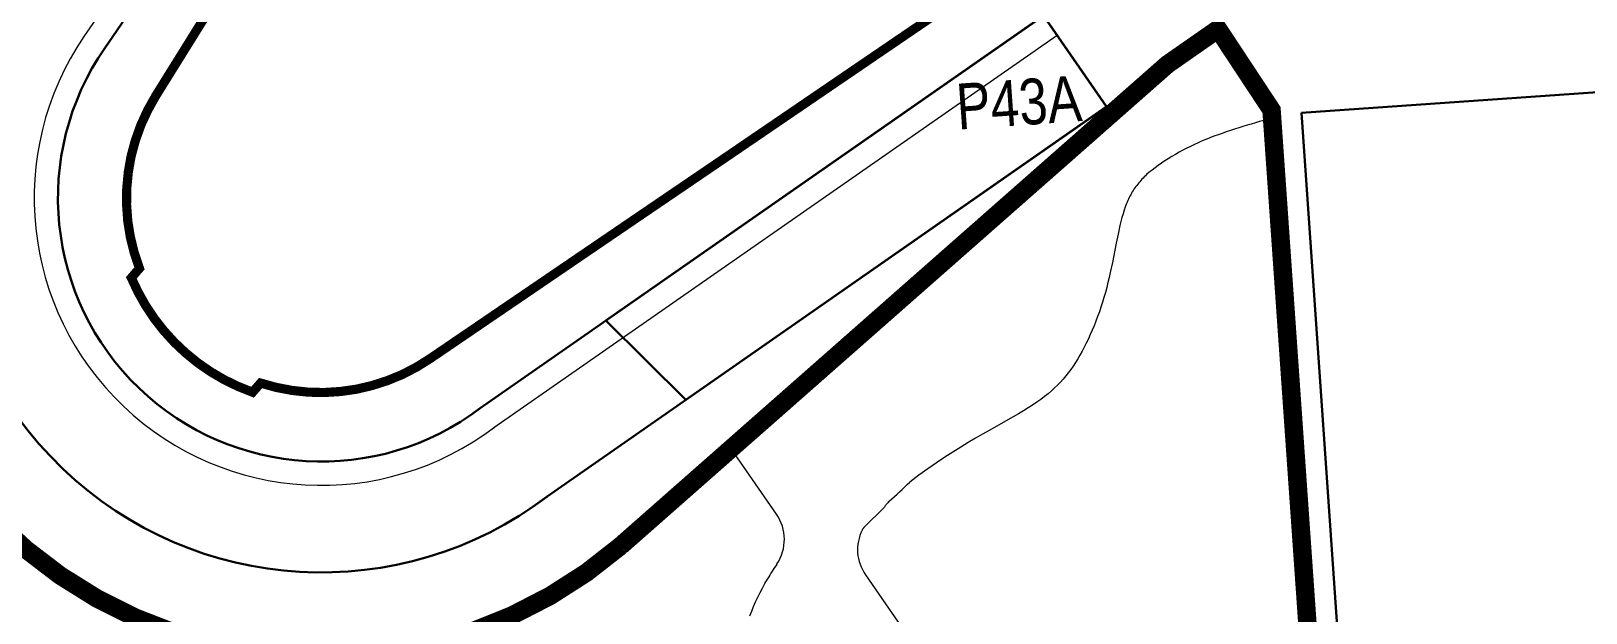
# Model space of a CAD drawing. Extents: x 0 to 840, y 0 to 594.
# Drawn here: x 748.22 to 768.58, y 529.5 to 537.12 of the extents above; entities that cross this region are included whole.
import ezdxf

# ---------------------------------------------------------------- set-up
doc = ezdxf.new("R2010")
doc.units = 0
doc.linetypes.add('CENTER', pattern=[50.8, 31.75, -6.35, 6.35, -6.35])
doc.linetypes.add('PHANTOM', pattern=[2.5, 1.25, -0.25, 0.25, -0.25, 0.25, -0.25])
doc.layers.get('0').update_dxf_attribs({"lineweight": 0})
doc.layers.add('DLN914__', color=5, linetype='PHANTOM')
doc.layers.add('DW-TITLE', color=7, linetype='Continuous', lineweight=0)
doc.layers.add('L-PARK LINES', color=4, linetype='Continuous', lineweight=9)
doc.styles.add('Style-Arial', font='arial.ttf', dxfattribs={"width": 0.8})

# ---------------------------------------------------------------- blocks, each defined once
blk = doc.blocks.new('A$C0BCC0BFD')
at = {"layer": 'L-PARK LINES', "color": 7}
for p, q in [((469.91, -347.34), (469.19, -347.68)), ((470.64, -347.01), (469.91, -347.34)), ((471.36, -346.71), (470.64, -347.01)), ((464.25, -350.37), (463.59, -350.79)), ((464.92, -349.96), (464.25, -350.37)), ((465.61, -349.55), (464.92, -349.96)), ((466.31, -349.16), (465.61, -349.55)), ((467.02, -348.77), (466.31, -349.16)), ((467.74, -348.4), (467.02, -348.77)), ((468.46, -348.03), (467.74, -348.4)), ((469.19, -347.68), (468.46, -348.03)), ((460.15, -353.39), (459.92, -353.61)), ((460.65, -352.95), (460.15, -353.39)), ((461.19, -352.51), (460.65, -352.95)), ((461.75, -352.08), (461.19, -352.51)), ((462.34, -351.64), (461.75, -352.08)), ((462.95, -351.21), (462.34, -351.64)), ((463.59, -350.79), (462.95, -351.21)), ((457.75, -356.15), (457.58, -356.4)), ((457.91, -355.91), (457.75, -356.15)), ((458.08, -355.66), (457.91, -355.91)), ((458.26, -355.43), (458.08, -355.66)), ((458.45, -355.19), (458.26, -355.43)), ((458.64, -354.96), (458.45, -355.19)), ((458.83, -354.73), (458.64, -354.96)), ((459.03, -354.5), (458.83, -354.73)), ((459.24, -354.27), (459.03, -354.5)), ((459.46, -354.05), (459.24, -354.27)), ((459.68, -353.83), (459.46, -354.05)), ((459.92, -353.61), (459.68, -353.83)), ((456.34, -358.87), (456.11, -359.48)), ((456.47, -358.57), (456.34, -358.87)), ((456.59, -358.28), (456.47, -358.57)), ((456.72, -358), (456.59, -358.28)), ((456.85, -357.72), (456.72, -358)), ((456.99, -357.45), (456.85, -357.72)), ((457.13, -357.18), (456.99, -357.45)), ((457.28, -356.91), (457.13, -357.18)), ((457.43, -356.66), (457.28, -356.91)), ((457.58, -356.4), (457.43, -356.66)), ((455.48, -361.5), (455.29, -362.24)), ((455.68, -360.8), (455.48, -361.5)), ((455.89, -360.12), (455.68, -360.8)), ((456.11, -359.48), (455.89, -360.12)), ((454.74, -364.64), (454.38, -366.37)), ((455.1, -363.01), (454.74, -364.64)), ((455.29, -362.24), (455.1, -363.01)), ((454.38, -366.37), (453.65, -370.02)), ((453.65, -370.02), (453.25, -371.91)), ((452.81, -373.81), (452.58, -374.75)), ((453.04, -372.86), (452.81, -373.81)), ((453.25, -371.91), (453.04, -372.86)), ((452.06, -376.63), (451.79, -377.55)), ((452.33, -375.69), (452.06, -376.63)), ((452.58, -374.75), (452.33, -375.69)), ((451.19, -379.37), (450.87, -380.26)), ((451.5, -378.46), (451.19, -379.37)), ((451.79, -377.55), (451.5, -378.46)), ((449.85, -382.84), (449.48, -383.67)), ((450.2, -382), (449.85, -382.84)), ((450.54, -381.13), (450.2, -382)), ((450.87, -380.26), (450.54, -381.13)), ((448.72, -385.28), (448.33, -386.06)), ((449.11, -384.49), (448.72, -385.28)), ((449.48, -383.67), (449.11, -384.49)), ((447.09, -388.27), (446.66, -388.95)), ((447.51, -387.55), (447.09, -388.27)), ((447.92, -386.82), (447.51, -387.55)), ((448.33, -386.06), (447.92, -386.82)), ((444.83, -391.49), (444.33, -392.08)), ((445.31, -390.89), (444.83, -391.49)), ((445.77, -390.26), (445.31, -390.89)), ((446.22, -389.62), (445.77, -390.26)), ((446.66, -388.95), (446.22, -389.62)), ((442.1, -394.32), (441.47, -394.86)), ((442.7, -393.77), (442.1, -394.32)), ((443.27, -393.22), (442.7, -393.77)), ((443.82, -392.65), (443.27, -393.22)), ((444.33, -392.08), (443.82, -392.65)), ((437.69, -397.56), (436.8, -398.11)), ((438.54, -397.01), (437.69, -397.56)), ((439.33, -396.47), (438.54, -397.01)), ((440.08, -395.93), (439.33, -396.47)), ((440.79, -395.4), (440.08, -395.93)), ((441.47, -394.86), (440.79, -395.4)), ((434.85, -399.26), (430.31, -401.81)), ((435.85, -398.68), (434.85, -399.26)), ((436.8, -398.11), (435.85, -398.68)), ((427.73, -403.3), (426.35, -404.12)), ((429.04, -402.53), (427.73, -403.3)), ((430.31, -401.81), (429.04, -402.53)), ((383.23, -407.84), (381.44, -405.27)), ((423.45, -405.91), (421.92, -406.9)), ((424.93, -404.99), (423.45, -405.91)), ((426.35, -404.12), (424.93, -404.99)), ((390.05, -417.68), (383.23, -407.84)), ((418.71, -409.09), (417.03, -410.3)), ((420.34, -407.96), (418.71, -409.09)), ((421.92, -406.9), (420.34, -407.96)), ((417.03, -410.3), (415.29, -411.59)), ((411.41, -415.23), (411.27, -415.36)), ((410.48, -416.31), (406.59, -420.21)), ((410.53, -416.23), (410.48, -416.31)), ((410.58, -416.16), (410.53, -416.23)), ((410.63, -416.08), (410.58, -416.16)), ((410.69, -416.01), (410.63, -416.08)), ((410.75, -415.93), (410.69, -416.01)), ((410.81, -415.85), (410.75, -415.93)), ((410.87, -415.78), (410.81, -415.85)), ((411, -415.63), (410.87, -415.78)), ((411.14, -415.49), (411, -415.63)), ((411.27, -415.36), (411.14, -415.49)), ((406.28, -420.63), (406.26, -420.67)), ((406.31, -420.59), (406.28, -420.63)), ((406.33, -420.55), (406.31, -420.59)), ((406.35, -420.51), (406.33, -420.55)), ((406.38, -420.47), (406.35, -420.51)), ((406.4, -420.44), (406.38, -420.47)), ((406.43, -420.4), (406.4, -420.44)), ((406.46, -420.36), (406.43, -420.4)), ((406.48, -420.32), (406.46, -420.36)), ((406.51, -420.29), (406.48, -420.32)), ((406.55, -420.26), (406.51, -420.29)), ((406.56, -420.24), (406.55, -420.26)), ((406.58, -420.22), (406.56, -420.24)), ((406.59, -420.21), (406.58, -420.22)), ((388.31, -429.97), (388.35, -429.89)), ((406.88, -429.14), (442.39, -480.34)), ((386.5, -433.38), (386.93, -432.52)), ((386.93, -432.52), (387.37, -431.66)), ((387.37, -431.66), (387.83, -430.81)), ((387.83, -430.81), (388.31, -429.97)), ((385.34, -436.03), (385.71, -435.14)), ((385.71, -435.14), (386.09, -434.26)), ((386.09, -434.26), (386.5, -433.38)), ((384.99, -436.93), (385.34, -436.03))]:
    blk.add_line(p, q, dxfattribs=at)
blk.add_lwpolyline([(217.51, -368.21, 0.599734), (360.5, -423.69), (464.1, -332.52), (473.69, -325.84), (483.81, -341.17), (493.23, -476), (509.93, -493), (536.99, -523.48), (531.94, -529.43), (507.87, -548.96), (480.64, -576.32), (466.84, -592.68), (454.97, -617.3), (444.93, -637.41, -0.305542), (430.64, -649.1), (412.07, -649.32), (401.87, -647.12), (377.11, -648.71), (204.61, -648.87)], format="xyb", dxfattribs=at)
for centre, radius, start, end in [((512.31, -454.01), 114.85, 104.3005, 110.8887), ((297.42, -289.63), 169.61, 312.2263, 314.0223), ((383.19, -422.43), 8.35, 325.996, 34.7393), ((413.74, -424.38), 8.35, 153.6215, 214.7393), ((433.17, -456.17), 51.95, 145.9794, 149.6115)]:
    blk.add_arc(centre, radius, start, end, dxfattribs=at)
blk = doc.blocks.new('Key_Plan')
at = {"layer": 'DW-TITLE'}
for p, q in [((-5.272, -11.668), (-10.353, -19.076)), ((-4.962, -11.67), (-10.126, -19.204)), ((-6.029, -23.131), (0.114, -18.851)), ((0.114, -18.851), (0.804, -19.845)), ((-5.881, -23.343), (0.263, -19.064)), ((-5.299, -24.095), (0.804, -19.845))]:
    blk.add_line(p, q, dxfattribs=at)
at = {"layer": 'DW-TITLE', "linetype": 'CENTER', "ltscale": 0.05, "const_width": 0.1}
blk.add_lwpolyline([(-0.976, -18.778), (-3.419, -20.442), (-4.368, -21.087), (-6.573, -22.588), (-6.723, -22.682), (-6.879, -22.763), (-7.042, -22.83), (-7.21, -22.884), (-7.381, -22.924), (-7.556, -22.949), (-7.732, -22.96), (-7.908, -22.956), (-8.083, -22.937), (-8.256, -22.904), (-8.426, -22.857), (-8.513, -22.957), (-8.671, -22.894), (-8.823, -22.82), (-8.97, -22.734), (-9.11, -22.637), (-9.242, -22.53), (-9.366, -22.413), (-9.481, -22.287), (-9.586, -22.153), (-9.68, -22.012), (-9.763, -21.864), (-9.836, -21.709), (-9.747, -21.606), (-9.804, -21.437), (-9.847, -21.264), (-9.875, -21.089), (-9.888, -20.911), (-9.886, -20.733), (-9.869, -20.556), (-9.838, -20.38), (-9.791, -20.208), (-9.731, -20.041), (-9.656, -19.879), (-9.569, -19.724), (-4.125, -10.989)], dxfattribs=at)
at = {"layer": 'DW-TITLE', "linetype": 'Continuous', "lineweight": 30}
blk.add_lwpolyline([(0.114, -18.851), (0.804, -19.845), (-5.299, -24.095, -0.85212), (-11.123, -18.518), (-6.419, -11.66), (-4.962, -11.67), (-10.126, -19.204, 0.852392), (-6.029, -23.131), (0.114, -18.851)], format="xyb", close=True, dxfattribs=at)
for points in [[(0.804, -19.842), (0.115, -18.849), (-4.659, -22.174), (-3.787, -23.04)], [(2.929, -19.91), (9.393, -19.458), (9.927, -27.1), (3.463, -27.552)]]:
    blk.add_lwpolyline(points, close=True, dxfattribs=at)
at = {"layer": 'DW-TITLE'}
for radius, start in [(4.084, 145.3666), (3.133, 145.7793)]:
    blk.add_arc((-7.763, -20.839), radius, start, 307.1065, dxfattribs=at)
at = {"layer": 'DW-TITLE', "extrusion": (0, 0, -1)}
blk.add_arc((7.763, -20.839), 2.874, 232.8935, 34.6696, dxfattribs=at)
at = {"layer": 'DW-TITLE', "insert": (-0.852, -19.595), "char_height": 0.5, "attachment_point": 1, "rotation": 3.9989, "line_spacing_factor": 1.2, "style": 'Style-Arial'}
blk.add_mtext('P43A', dxfattribs=at)
blk = doc.blocks.new('1')
at = {"layer": 'DLN914__', "color": 10, "ltscale": 0.008}
blk.add_lwpolyline([(546.271, 475.804, 0.35, 0.35, 0), (544.601, 477.504, 0.35, 0.35, 0), (543.659, 490.987, 0.35, 0.35, 0), (542.647, 492.52, 0.35, 0.35, 0), (541.688, 491.852, 0.35, 0.35, 0), (531.328, 482.734, 0.35, 0.35, -0.599732), (517.029, 488.283, 0.35, 0.35, 0), (504.693, 488.241, 0.35, 0.35, 0), (503.218, 489.593, 0.35, 0.35, 0), (503.225, 494.012, 0.35, 0.35, -0.225507)], format="xyseb", dxfattribs=at)

msp = doc.modelspace()

# ---------------------------------------------------------------- block references
for name, p, xscale, yscale, zscale in [('Key_Plan', (761.337, 559.939), 1.2, 1.2, 1.2), ('A$C0BCC0BFD', (731.021, 559.664), 0.06911920047654761, 0.06911920047654761, 0.06911920047654761)]:
    msp.add_blockref(name, p, dxfattribs=dict(xscale=xscale, yscale=yscale, zscale=zscale))
at = {"color": 253, "xscale": 0.6912000000055305, "yscale": 0.6912000000055305, "zscale": 0.6912000000055305}
msp.add_blockref('1', (388.684, 196.713), dxfattribs=at)

doc.saveas('drawing.dxf')
